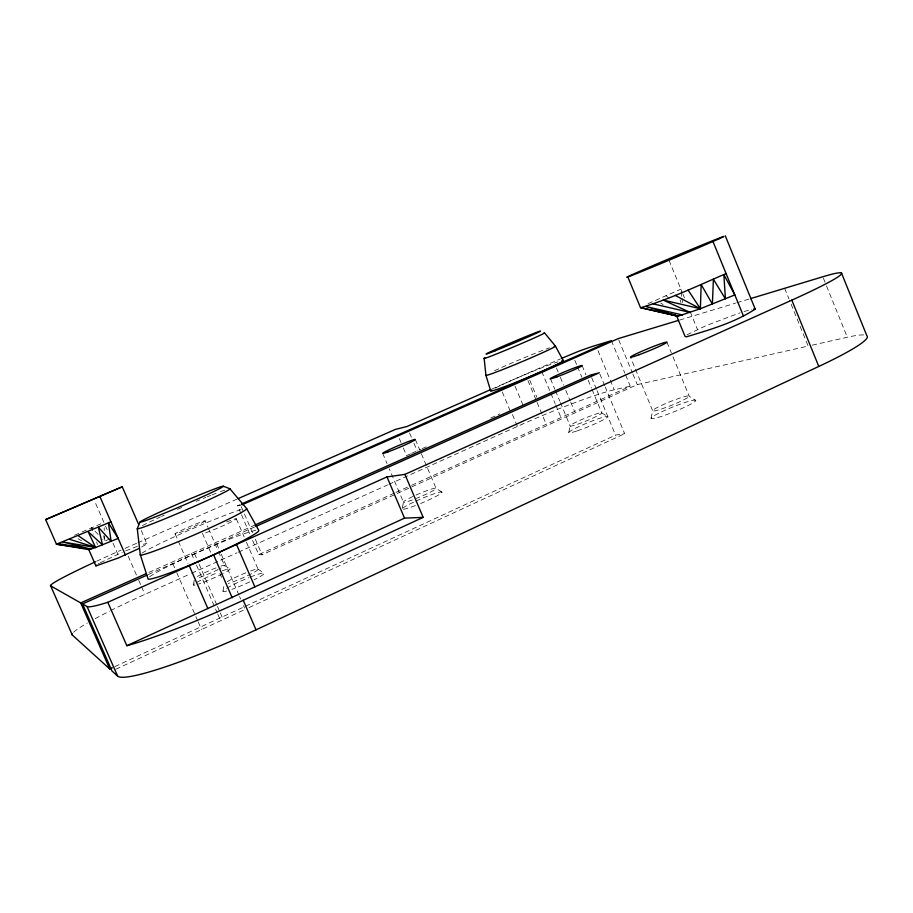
<?xml version="1.0" encoding="UTF-8"?>
<svg xmlns="http://www.w3.org/2000/svg" width="913" height="913" viewBox="0 0 913 913"><rect width="100%" height="100%" fill="white"/><g stroke="black" fill="none" stroke-linecap="round" stroke-linejoin="round"><path stroke-width="0.68" stroke-dasharray="4.57 3.42" d="M141.31 530.533L146.856 544.011L139.096 548.462M193.373 584.799L194.549 578.42M222.989 591.031L224.336 583.829M402.393 507.719L403.455 502.161L389.258 468.768M568.776 432.374L570.1 425.743M651.037 418.211L652.624 410.667L630.427 357.086M98.342 563.892L99.266 563.287M686.941 334.831L706.206 325.599L740.089 312.794M100.316 562.739L122.285 552.297M115.837 669.24L245.141 609.382L243.474 605.536M411.535 485.317L630.255 386.188L625.405 374.49M648.047 303.664L680.893 289.159M114.901 666.581L244.148 606.825M245.437 606.232L615.567 435.113L624.64 433.698L605.251 387.032M249.009 607.59L624.64 433.698M109.651 538.887L104.698 541.158L102.827 539.241M148.305 574.528L254.51 527.018M252.593 540.439L258.699 554.59L394.69 492.952M395.991 492.369L410.234 485.91M258.699 554.59L262.054 554.796L637.263 384.613L808.153 346.073L789.448 300.115M110.678 610.58A89.862 7.487 -23.9 0 1 144.882 594.363L190.315 573.878M191.616 573.296L237.038 552.81M238.339 552.217L387.603 484.917M388.904 484.335L517.409 426.394A81.896 6.459 -22.6 0 1 526.287 422.445M74.558 535.28L80.823 532.484M410.451 453.852L406.559 455.587L403.226 447.724M411.74 453.282L420.813 449.23M422.114 448.648L428.585 445.749M490.795 417.971L499.868 413.92M148.945 572.428L255.138 524.964M136.551 543.338L124.841 548.485L125.96 551.041M137.852 542.767L236.729 499.24M491.902 389.075L560.502 358.855M240.941 513.437L237.608 505.722L240.21 504.581M82.067 531.925L103.956 522.476L94.644 501.157M125.72 550.881L137.372 546.339M143.284 544.285L146.913 543.395M744.049 311.538L751.89 309.336M679.592 320.064L735.524 303.15M736.894 302.739L749.162 299.03M527.417 421.954A81.896 6.459 -22.6 0 1 544.821 414.548L554.202 410.713A81.896 6.459 -22.6 0 1 614.255 389.805L630.255 386.188M812.205 345.16L847.321 337.239A114.547 11.812 -21.6 0 1 864.485 334.991M237.608 505.722L240.724 505.38M78.039 538.681L81.588 540.816M224.347 565.33L229.768 568.788M257.865 569.039L263.937 572.93M660.738 303.059L663.112 304.6M441.926 492.141L436.026 488.272L420.231 451.022M601.621 412.744L607.282 416.499M695.774 400.533A24.115 2.465 -22 0 0 662.45 411.466A24.115 2.465 -22 0 0 661.971 416.248A24.115 2.465 -22 0 0 695.774 400.533L689.212 396.174L671.854 354.061M665.988 295.538L669.103 298.425M98.159 534.447L91.62 527.748L93.891 534.208M105.554 526.128L107.152 529.791M113.018 543.201L117.811 554.157M172.808 563.572L176.186 571.333M176.745 572.622L195.336 615.339M195.896 616.629L197.585 620.509M198.155 621.81L201.533 629.571M128.185 556.131L136.539 575.247M138.765 580.348L140.99 585.438M141.549 586.717L144.882 594.363M216.769 543.897L220.661 552.89M221.22 554.168L239.023 595.265M239.571 596.543L240.69 599.111M205.174 520.946A16.468 0.845 -23.4 0 1 181.356 531.902A16.468 0.845 -23.4 0 1 183.867 529.22A16.468 0.845 -23.4 0 1 205.174 520.946L207.947 527.326M208.495 528.604L217.899 550.311M218.458 551.589L224.541 565.638M202.458 533.363L211.428 554.065M219.839 573.478L221.528 577.358M194.549 553.666L198.463 562.682M199.023 563.96L216.906 605.159M217.465 606.449L219.702 611.596M220.261 612.874L223.057 619.311M191.422 553.438L194.241 559.909M196.489 565.09L217.305 613.022M217.865 614.312L219.554 618.204M175.182 533.945L187.975 563.401M241.283 506.681L252.513 532.69M255.32 539.184L262.054 554.796M241.489 514.727L249.82 534.014M236.376 518.926L244.205 537.038M246.442 542.219L258.174 569.392M382.695 453.35L387.066 463.621M415.335 439.461L419.695 449.732M409.572 432.956L411.74 438.08M413.92 443.204L417.173 450.896M399.335 438.56L401.001 442.485M512.444 414.559L517.409 426.394M502.276 391.962L510.196 410.85M550.505 378.849L554.887 389.36M555.435 390.673L559.817 401.172M560.365 402.485L570.237 426.12M541.751 371.523L550.322 392.054M550.859 393.332L555.15 403.603M555.686 404.881L561.039 417.709M529.745 380.196L536.901 397.292M527.942 380.573L536.547 401.138M537.084 402.428L546.225 424.271M515.046 386.165L522.921 404.961M597.992 350.615L614.255 389.805M599.875 374.079L604.714 385.743M591.658 377.651L596.554 389.406M597.091 390.707L615.567 435.113M582.117 365.668L585.952 374.889M588.143 380.15L591.43 388.059M591.978 389.372L601.838 413.075A17.221 1.506 -22.4 0 1 576.959 424.454A17.221 1.506 -22.4 0 1 579.07 420.767A17.221 1.506 -22.4 0 1 601.838 413.075M574.813 360.247L576.982 365.462M577.518 366.764L581.866 377.183M556.485 368.042L558.128 371.99M560.32 377.252L563.606 385.138M565.798 390.399L570.191 400.91M570.739 402.222L574.574 411.432M618.752 339.933L632.367 372.789M632.903 374.102L637.263 384.613M611.39 340.686L624.869 373.189M666.969 342.227L671.306 352.749M669.035 260.308L682.445 292.925M682.958 294.18L684.499 297.935M690.171 311.732L697.384 329.273M784.632 288.303L788.912 298.802M823.343 278.077L826.003 284.651M826.539 285.963L847.321 337.239M96.607 541.968L97.52 544.559M680.162 299.909L680.927 302.58M103.671 535.737L104.698 541.158L104.481 535.817M681.212 291.829L681.851 297.181M682.011 298.517L682.49 302.534M104.173 527.805L104.276 530.476M149.629 576.811A60.486 4.291 -23.6 0 1 201.1 550.938A60.486 4.291 -23.6 0 1 255.811 530.339M141.96 553.164A58.01 3.184 -23.5 0 1 190.189 529.711A58.01 3.184 -23.5 0 1 242.949 509.077M142.462 525.534A50.477 1.963 -23.3 0 1 155.53 519.2M156.694 518.664A50.477 1.963 -23.3 0 1 160.357 516.975M161.624 516.393A50.477 1.963 -23.3 0 1 164.203 515.229M177.476 509.328A50.477 1.963 -23.3 0 1 183.764 506.612M196.181 501.34A50.477 1.963 -23.3 0 1 199.787 499.845M203.268 498.418A50.477 1.963 -23.3 0 1 205.824 497.368M207.08 496.866A50.477 1.963 -23.3 0 1 210.72 495.405M211.873 494.949A50.477 1.963 -23.3 0 1 219.166 492.13M220.432 491.662A50.477 1.963 -23.3 0 1 224.792 490.098M73.531 632.298A89.862 7.487 -23.9 0 1 87.386 622.997M95.192 618.637A89.862 7.487 -23.9 0 1 109.434 611.208M96.63 561.221A90.033 4.474 -23.5 0 1 121.041 550.174M495.257 388.071A39.316 1.849 -22.7 0 1 557.934 361.799M494.526 370.735A37.707 1.37 -22.8 0 1 549.398 347.842M226.515 522.019A18.545 1.084 -23.4 0 1 231.411 521.825A18.545 1.084 -23.4 0 1 203.896 533.352M415.849 501.111A21.638 2.077 -23 0 1 441.835 492.073A21.638 2.077 -23 0 1 420.573 503.531M415.404 505.574A21.638 2.077 -23 0 1 403.044 509.317M402.587 508.336A21.638 2.077 -23 0 1 414.65 501.671M250.322 577.062A22.62 2.214 -23.7 0 1 264.279 573.044A22.62 2.214 -23.7 0 1 254.099 579.801M249.842 581.866A22.62 2.214 -23.7 0 1 231.948 589.33M226.755 590.996A22.62 2.214 -23.7 0 1 225.648 588.874M226.607 588.28A22.62 2.214 -23.7 0 1 249.044 577.575M222.201 570.876A20.086 1.735 -23.7 0 1 223.571 573.284M222.624 573.775A20.086 1.735 -23.7 0 1 198.498 584.08M194.868 585.119A20.086 1.735 -23.7 0 1 194.492 583.829M196.763 582.403A20.086 1.735 -23.7 0 1 217.99 572.485M412.322 499.936A17.701 1.632 -23 0 1 409.709 498.053A17.701 1.632 -23 0 1 435.638 488.158A17.701 1.632 -23 0 1 416.374 498.384M250.664 570.967A18.511 1.746 -23.7 0 1 253.928 572.394A18.511 1.746 -23.7 0 1 228.33 583.475M227.28 581.627A18.511 1.746 -23.7 0 1 246.727 572.451M221.049 566.071A16.434 1.358 -23.7 0 1 219.234 568.959M218.184 569.495A16.434 1.358 -23.7 0 1 197.859 578.077M197.322 576.491A16.434 1.358 -23.7 0 1 217.089 567.475M577.221 430.856A21.045 1.929 -22.4 0 0 607.579 416.921A21.045 1.929 -22.4 0 0 579.675 426.268A21.045 1.929 -22.4 0 0 577.221 430.856M661.491 409.001A19.732 1.94 -22 0 0 689.212 396.174A19.732 1.94 -22 0 0 662.028 405.178A19.732 1.94 -22 0 0 661.491 409.001"/><path stroke-width="1.37" d="M223.377 486.218L229.939 488.797L246.647 508.598L258.744 530.339A60.486 4.291 -23.6 0 1 204.192 558.961A60.486 4.291 -23.6 0 1 147.94 578.591L140.271 554.659L137.27 528.684L139.94 522.088M138.502 524.096L122.239 486.8L45.65 519.577L56.469 544.194L88.766 549.603L95.911 565.889L96.322 565.124M89.234 548.953L88.766 549.603L95.603 547.503L118.188 538.419L108.396 522.898L56.469 544.194L57.154 543.577M725.276 235.805L755.211 309.119C734.668 322.574 709.983 329.741 686.485 336.806L685.081 336.475L676.67 316.058L672.767 314.369M122.239 486.8L45.65 519.577M139.096 548.462L118.405 557.969L95.911 565.889M107.814 602.306L126.839 645.696L404.527 518.139L423.164 517.363L404.904 474.383L386.986 476.906L107.814 602.306L100.304 604.554A126.268 8.982 -23.6 0 1 87.055 606.517L82.524 603.95L147.016 575.11M82.524 603.95L112.002 671.021L117.64 676.134A125.937 15.007 -24 0 0 191.696 657.326L207.354 651.129A125.937 15.007 -24 0 0 256.039 629.844L818.79 366.444A114.547 11.812 -21.6 0 0 866.848 335.722L841.432 272.907M726.086 273.569C697.943 285.655 669.857 299.144 640.538 307.738L627.767 276.833M95.477 561.757A90.033 4.474 -23.5 0 0 50.649 585.861L72.287 635.003L109.743 668.967L112.322 667.78M126.839 645.696L127.831 645.457A126.074 12.599 -23.8 0 0 178.811 627.79L194.458 621.525A126.074 12.599 -23.8 0 0 243.235 600.298L423.164 517.363M404.904 474.383L791.811 300.149A114.81 7.064 -22.2 0 0 822.807 276.765L750.532 298.619M110.907 521.779L108.396 522.898L111.135 541.363L98.41 527.28L102.496 544.856L88.139 531.686L95.603 547.503L62.94 542.014L90.923 549.112L58.421 543.669M50.649 585.861L80.709 602.922L146.365 573.569M255.138 524.964L590.574 375.038L599.327 372.778L255.811 526.436M238.031 498.669L395.443 429.384L406.856 426.554L490.612 389.646M561.792 358.284L578.682 351.277A82.033 3.857 -22.7 0 1 595.812 345.399L611.39 340.686L241.511 503.999M242.025 504.798L618.215 338.62L678.233 320.474M661.754 311.767L678.005 316.218L700.374 308.731L734.817 294.922L723.861 274.608L725.413 298.848L713.407 279.275L712.391 304.086L701.173 284.548L700.374 308.731L663.192 300.069L690.217 312.451L653.217 303.881M753.67 309.039L755.211 309.119M56.469 544.194L75.574 546.967M78.313 547.366L81.04 547.754M62.735 544.502L65.519 544.97M640.538 307.738L678.005 316.218L645.856 306.506L682.604 314.996M641.554 307.818L678.005 316.218L665.805 312.782M69.742 539.332L95.603 547.503L78.347 535.805M675.095 295.344L700.374 308.731L688.082 290.037M544.582 332.925L555.424 346.095L563.218 360.532M87.055 606.517L117.64 676.134M80.709 602.922L109.743 668.967M99.985 496.775L125.446 555.036M243.235 600.298L256.039 629.844M213.688 555.093L232.199 597.775M189.242 565.695L207.833 608.446M236.535 544.479L254.875 586.876M386.986 476.906L404.527 518.139M712.962 241.489L743.536 316.229M791.811 300.149L818.79 366.444M484.141 358.398L485.933 375.311L490.715 390.935M246.647 508.598A58.01 3.184 -23.5 0 1 193.887 535.052A58.01 3.184 -23.5 0 1 140.271 554.659M229.939 488.797A50.477 1.963 -23.3 0 1 183.65 510.938A50.477 1.963 -23.3 0 1 137.27 528.684M72.287 635.003A89.862 7.487 -23.9 0 1 72.195 633.953M554.237 346.267A37.707 1.37 -22.8 0 1 525.135 360.35A37.707 1.37 -22.8 0 1 485.933 375.311M543.6 333.131A32.8 0.845 -22.9 0 1 514.727 346.438A32.8 0.845 -22.9 0 1 484.951 357.85M561.94 360.624A39.316 1.849 -22.7 0 1 527.748 377.457A39.316 1.849 -22.7 0 1 491.662 390.091M718.714 238.944L710.713 242.47A52.943 0.685 -22.8 0 1 633.816 274.687A52.943 0.685 -22.8 0 1 665.086 260.433L677.332 255.263A52.943 0.685 -22.8 0 1 718.714 238.944M154.171 517.351A45.433 1.621 -23.3 0 0 222.601 486.937A45.433 1.621 -23.3 0 0 168.209 508.313A45.433 1.621 -23.3 0 0 154.171 517.351M495.177 350.786A29.524 0.696 -22.9 0 0 539.777 331.567A29.524 0.696 -22.9 0 0 504.318 345.65A29.524 0.696 -22.9 0 0 495.177 350.786M388.105 451.855A17.735 1.016 -23 0 0 415.004 439.883A17.735 1.016 -23 0 0 393.971 447.507A17.735 1.016 -23 0 0 388.105 451.855M557.078 376.807A17.256 0.936 -22.6 0 0 582.117 365.668A17.256 0.936 -22.6 0 0 559.566 374.01A17.256 0.936 -22.6 0 0 557.078 376.807M639.043 354.735A19.766 1.21 -22.4 0 0 666.969 342.227A19.766 1.21 -22.4 0 0 640.059 352.064A19.766 1.21 -22.4 0 0 639.043 354.735"/></g></svg>
